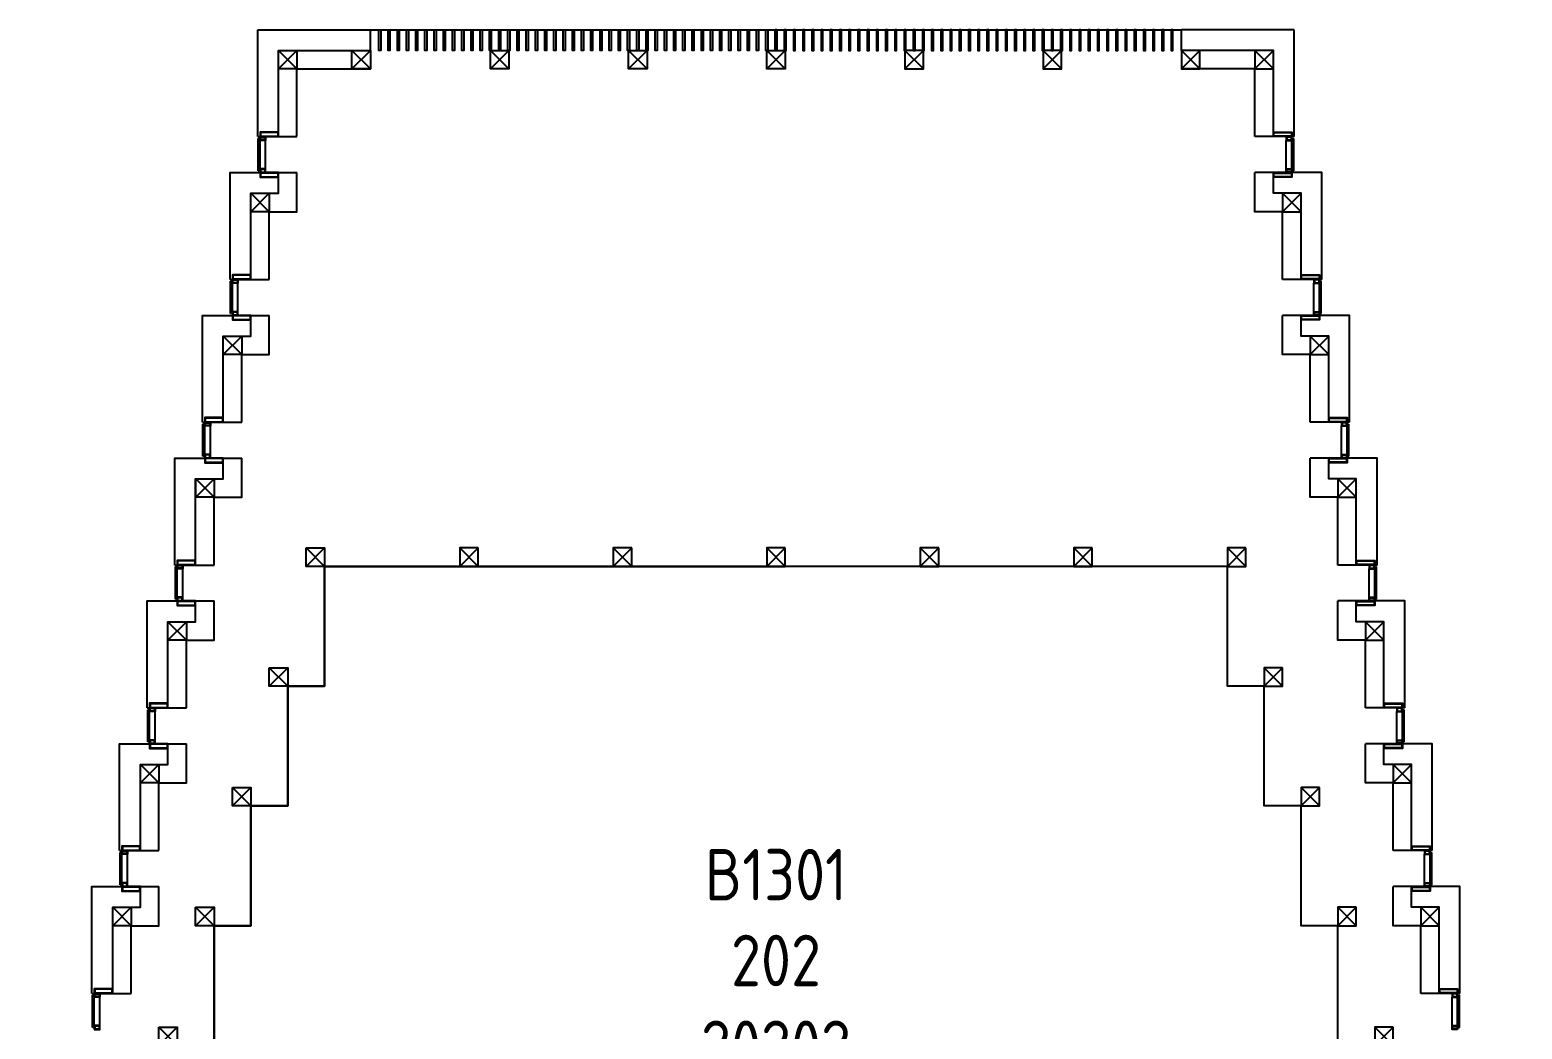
# Model space of a CAD drawing. Extents: x 1914783 to 1990581, y 313528 to 416301.
# Drawn here: x 1972944 to 1989144, y 366492 to 377340 of the extents above; entities that cross this region are included whole.
import ezdxf

# ---------------------------------------------------------------- set-up
doc = ezdxf.new("R2010")
doc.units = 0
doc.header["$LTSCALE"] = 1000
doc.header["$MEASUREMENT"] = 0
for name, color, linetype in [('body', 30, 'Continuous'), ('RM$', 5, 'Continuous'), ('RM$TXT', 5, 'Continuous')]:
    doc.layers.add(name, color=color, linetype=linetype)
doc.styles.get("Standard").update_dxf_attribs({"font": 'gbenor.shx', "bigfont": 'gbcbig.shx'})

msp = doc.modelspace()

# ---------------------------------------------------------------- linework, layer by layer
at = {"layer": 'body'}
for p, q in [((1976641, 377115), (1976641, 377340)), ((1985447, 377115), (1985447, 377340)), ((1975644, 376915), (1975844, 377115)), ((1975844, 376915), (1975644, 377115)), ((1976441, 376915), (1976641, 377115)), ((1976641, 376915), (1976441, 377115)), ((1977944, 376915), (1978144, 377115)), ((1978144, 376915), (1977944, 377115)), ((1979444, 376915), (1979644, 377115)), ((1979644, 376915), (1979444, 377115)), ((1980944, 376915), (1981144, 377115)), ((1981144, 376915), (1980944, 377115)), ((1982644, 376915), (1982444, 377115)), ((1982444, 376915), (1982644, 377115)), ((1984144, 376915), (1983944, 377115)), ((1983944, 376915), (1984144, 377115)), ((1985647, 376915), (1985447, 377115)), ((1985447, 376915), (1985647, 377115)), ((1986444, 376915), (1986244, 377115)), ((1986244, 376915), (1986444, 377115)), ((1975419, 376180), (1975844, 376180)), ((1986669, 376180), (1986244, 376180)), ((1975424, 375810), (1975424, 376160)), ((1975429, 376160), (1975424, 376160)), ((1975444, 376160), (1975439, 376160)), ((1975444, 375810), (1975444, 376160)), ((1975504, 375830), (1975504, 376140)), ((1986584, 375830), (1986584, 376140)), ((1986644, 375810), (1986644, 376160)), ((1986644, 376160), (1986649, 376160)), ((1986659, 376160), (1986664, 376160)), ((1986664, 375810), (1986664, 376160)), ((1975419, 375790), (1975844, 375790)), ((1975429, 375810), (1975424, 375810)), ((1975444, 375810), (1975439, 375810)), ((1986669, 375790), (1986244, 375790)), ((1986644, 375810), (1986649, 375810)), ((1986659, 375810), (1986664, 375810)), ((1975344, 375365), (1975544, 375565)), ((1975544, 375365), (1975344, 375565)), ((1986744, 375365), (1986544, 375565)), ((1986544, 375365), (1986744, 375565)), ((1975119, 374630), (1975544, 374630)), ((1975124, 374260), (1975124, 374610)), ((1975129, 374610), (1975124, 374610)), ((1975144, 374610), (1975139, 374610)), ((1975144, 374260), (1975144, 374610)), ((1975204, 374280), (1975204, 374590)), ((1986969, 374630), (1986544, 374630)), ((1986884, 374280), (1986884, 374590)), ((1986944, 374260), (1986944, 374610)), ((1986944, 374610), (1986949, 374610)), ((1986959, 374610), (1986964, 374610)), ((1986964, 374260), (1986964, 374610)), ((1975119, 374240), (1975544, 374240)), ((1975129, 374260), (1975124, 374260)), ((1975144, 374260), (1975139, 374260)), ((1986969, 374240), (1986544, 374240)), ((1986944, 374260), (1986949, 374260)), ((1986959, 374260), (1986964, 374260)), ((1975044, 373815), (1975244, 374015)), ((1975244, 373815), (1975044, 374015)), ((1987044, 373815), (1986844, 374015)), ((1986844, 373815), (1987044, 374015)), ((1974819, 373080), (1975244, 373080)), ((1974824, 372710), (1974824, 373060)), ((1974829, 373060), (1974824, 373060)), ((1974844, 373060), (1974839, 373060)), ((1974844, 372710), (1974844, 373060)), ((1974904, 372730), (1974904, 373040)), ((1987269, 373080), (1986844, 373080)), ((1987184, 372730), (1987184, 373040)), ((1987244, 372710), (1987244, 373060)), ((1987244, 373060), (1987249, 373060)), ((1987259, 373060), (1987264, 373060)), ((1987264, 372710), (1987264, 373060)), ((1974819, 372690), (1975244, 372690)), ((1974829, 372710), (1974824, 372710)), ((1974844, 372710), (1974839, 372710)), ((1987269, 372690), (1986844, 372690)), ((1987244, 372710), (1987249, 372710)), ((1987259, 372710), (1987264, 372710)), ((1974745, 372265), (1974945, 372465)), ((1974945, 372265), (1974745, 372465)), ((1987344, 372265), (1987144, 372465)), ((1987144, 372265), (1987344, 372465)), ((1975944, 371515), (1976144, 371715)), ((1976144, 371515), (1975944, 371715)), ((1977811, 371515), (1977611, 371715)), ((1977611, 371515), (1977811, 371715)), ((1979478, 371515), (1979278, 371715)), ((1979278, 371515), (1979478, 371715)), ((1981144, 371515), (1980944, 371715)), ((1980944, 371515), (1981144, 371715)), ((1982811, 371515), (1982611, 371715)), ((1982611, 371515), (1982811, 371715)), ((1984478, 371515), (1984278, 371715)), ((1984278, 371515), (1984478, 371715)), ((1986144, 371515), (1985944, 371715)), ((1985944, 371515), (1986144, 371715)), ((1974519, 371530), (1974944, 371530)), ((1974524, 371160), (1974524, 371510)), ((1974529, 371510), (1974524, 371510)), ((1974544, 371510), (1974539, 371510)), ((1974544, 371160), (1974544, 371510)), ((1974604, 371180), (1974604, 371490)), ((1987569, 371530), (1987144, 371530)), ((1987484, 371180), (1987484, 371490)), ((1987544, 371160), (1987544, 371510)), ((1987544, 371510), (1987549, 371510)), ((1987559, 371510), (1987564, 371510)), ((1987564, 371160), (1987564, 371510)), ((1974529, 371160), (1974524, 371160)), ((1974544, 371160), (1974539, 371160)), ((1987544, 371160), (1987549, 371160)), ((1987559, 371160), (1987564, 371160)), ((1974519, 371140), (1974944, 371140)), ((1987569, 371140), (1987144, 371140)), ((1974444, 370715), (1974644, 370915)), ((1974644, 370715), (1974444, 370915)), ((1987644, 370715), (1987444, 370915)), ((1987444, 370715), (1987644, 370915)), ((1975544, 370215), (1975744, 370415)), ((1975744, 370215), (1975544, 370415)), ((1986544, 370215), (1986344, 370415)), ((1986344, 370215), (1986544, 370415)), ((1974219, 369980), (1974644, 369980)), ((1974224, 369610), (1974224, 369960)), ((1974229, 369960), (1974224, 369960)), ((1974244, 369960), (1974239, 369960)), ((1974244, 369610), (1974244, 369960)), ((1974304, 369630), (1974304, 369940)), ((1987869, 369980), (1987444, 369980)), ((1987784, 369630), (1987784, 369940)), ((1987844, 369610), (1987844, 369960)), ((1987844, 369960), (1987849, 369960)), ((1987859, 369960), (1987864, 369960)), ((1987864, 369610), (1987864, 369960)), ((1974219, 369590), (1974644, 369590)), ((1974229, 369610), (1974224, 369610)), ((1974244, 369610), (1974239, 369610)), ((1987869, 369590), (1987444, 369590)), ((1987844, 369610), (1987849, 369610)), ((1987859, 369610), (1987864, 369610)), ((1974144, 369165), (1974344, 369365)), ((1974344, 369165), (1974144, 369365)), ((1987944, 369165), (1987744, 369365)), ((1987744, 369165), (1987944, 369365)), ((1975144, 368915), (1975344, 369115)), ((1975344, 368915), (1975144, 369115)), ((1986944, 368915), (1986744, 369115)), ((1986744, 368915), (1986944, 369115)), ((1973919, 368430), (1974344, 368430)), ((1973924, 368060), (1973924, 368410)), ((1973929, 368410), (1973924, 368410)), ((1973944, 368410), (1973939, 368410)), ((1973944, 368060), (1973944, 368410)), ((1974004, 368080), (1974004, 368390)), ((1988169, 368430), (1987744, 368430)), ((1988084, 368080), (1988084, 368390)), ((1988144, 368060), (1988144, 368410)), ((1988144, 368410), (1988149, 368410)), ((1988159, 368410), (1988164, 368410)), ((1988164, 368060), (1988164, 368410)), ((1973919, 368040), (1974344, 368040)), ((1973929, 368060), (1973924, 368060)), ((1973944, 368060), (1973939, 368060)), ((1988169, 368040), (1987744, 368040)), ((1988144, 368060), (1988149, 368060)), ((1988159, 368060), (1988164, 368060)), ((1973844, 367615), (1974044, 367815)), ((1974044, 367615), (1973844, 367815)), ((1974744, 367615), (1974944, 367815)), ((1974944, 367615), (1974744, 367815)), ((1987344, 367615), (1987144, 367815)), ((1987144, 367615), (1987344, 367815)), ((1988244, 367615), (1988044, 367815)), ((1988044, 367615), (1988244, 367815)), ((1973619, 366880), (1974044, 366880)), ((1973624, 366510), (1973624, 366860)), ((1973629, 366860), (1973624, 366860)), ((1973644, 366860), (1973639, 366860)), ((1973644, 366510), (1973644, 366860)), ((1973704, 366530), (1973704, 366840)), ((1988469, 366880), (1988044, 366880)), ((1988384, 366530), (1988384, 366840)), ((1988444, 366510), (1988444, 366860)), ((1988444, 366860), (1988449, 366860)), ((1988459, 366860), (1988464, 366860)), ((1988464, 366510), (1988464, 366860)), ((1973629, 366510), (1973624, 366510)), ((1973644, 366510), (1973639, 366510)), ((1974344, 366315), (1974544, 366515)), ((1974544, 366315), (1974344, 366515)), ((1987744, 366315), (1987544, 366515)), ((1987544, 366315), (1987744, 366515)), ((1988444, 366510), (1988449, 366510)), ((1988459, 366510), (1988464, 366510))]:
    msp.add_line(p, q, dxfattribs=at)
at = {"layer": 'body', "ltscale": 15}
msp.add_line((1976641, 377340), (1985447, 377340), dxfattribs=at)
at = {"layer": 'body'}
for points in [[(1975419, 377340), (1976641, 377340)], [(1975419, 376180), (1975419, 377340)], [(1986669, 377340), (1985447, 377340)], [(1986669, 376180), (1986669, 377340)], [(1975644, 376180), (1975644, 377115), (1976641, 377115)], [(1986444, 376180), (1986444, 377115), (1985447, 377115)], [(1975844, 376180), (1975844, 376915), (1976641, 376915)], [(1986244, 376180), (1986244, 376915), (1985447, 376915)], [(1975444, 376180), (1975504, 376180), (1975504, 376140), (1975444, 376140), (1975444, 376180)], [(1986644, 376180), (1986584, 376180), (1986584, 376140), (1986644, 376140), (1986644, 376180)], [(1975119, 374630), (1975119, 375790), (1975419, 375790)], [(1975344, 374630), (1975344, 375565), (1975644, 375565), (1975644, 375790)], [(1975444, 375790), (1975504, 375790), (1975504, 375830), (1975444, 375830), (1975444, 375790)], [(1975544, 374630), (1975544, 375365), (1975844, 375365), (1975844, 375790)], [(1986544, 374630), (1986544, 375365), (1986244, 375365), (1986244, 375790)], [(1986744, 374630), (1986744, 375565), (1986444, 375565), (1986444, 375790)], [(1986644, 375790), (1986584, 375790), (1986584, 375830), (1986644, 375830), (1986644, 375790)], [(1986969, 374630), (1986969, 375790), (1986669, 375790)], [(1975144, 374630), (1975204, 374630), (1975204, 374590), (1975144, 374590), (1975144, 374630)], [(1986944, 374630), (1986884, 374630), (1986884, 374590), (1986944, 374590), (1986944, 374630)], [(1974819, 373080), (1974819, 374240), (1975119, 374240)], [(1975044, 373080), (1975044, 374015), (1975344, 374015), (1975344, 374240)], [(1975144, 374240), (1975204, 374240), (1975204, 374280), (1975144, 374280), (1975144, 374240)], [(1975244, 373080), (1975244, 373815), (1975544, 373815), (1975544, 374240)], [(1986844, 373080), (1986844, 373815), (1986544, 373815), (1986544, 374240)], [(1987044, 373080), (1987044, 374015), (1986744, 374015), (1986744, 374240)], [(1986944, 374240), (1986884, 374240), (1986884, 374280), (1986944, 374280), (1986944, 374240)], [(1987269, 373080), (1987269, 374240), (1986969, 374240)], [(1974844, 373080), (1974904, 373080), (1974904, 373040), (1974844, 373040), (1974844, 373080)], [(1987244, 373080), (1987184, 373080), (1987184, 373040), (1987244, 373040), (1987244, 373080)], [(1974519, 371530), (1974519, 372690), (1974819, 372690)], [(1974744, 371530), (1974744, 372465), (1975044, 372465), (1975044, 372690)], [(1974844, 372690), (1974904, 372690), (1974904, 372730), (1974844, 372730), (1974844, 372690)], [(1974944, 371530), (1974944, 372265), (1975244, 372265), (1975244, 372690)], [(1987144, 371530), (1987144, 372265), (1986844, 372265), (1986844, 372690)], [(1987344, 371530), (1987344, 372465), (1987044, 372465), (1987044, 372690)], [(1987244, 372690), (1987184, 372690), (1987184, 372730), (1987244, 372730), (1987244, 372690)], [(1987569, 371530), (1987569, 372690), (1987269, 372690)], [(1974544, 371530), (1974604, 371530), (1974604, 371490), (1974544, 371490), (1974544, 371530)], [(1987544, 371530), (1987484, 371530), (1987484, 371490), (1987544, 371490), (1987544, 371530)], [(1974544, 371140), (1974604, 371140), (1974604, 371180), (1974544, 371180), (1974544, 371140)], [(1987544, 371140), (1987484, 371140), (1987484, 371180), (1987544, 371180), (1987544, 371140)], [(1974219, 369980), (1974219, 371140), (1974519, 371140)], [(1974444, 369980), (1974444, 370915), (1974744, 370915), (1974744, 371140)], [(1974644, 369980), (1974644, 370715), (1974944, 370715), (1974944, 371140)], [(1987444, 369980), (1987444, 370715), (1987144, 370715), (1987144, 371140)], [(1987644, 369980), (1987644, 370915), (1987344, 370915), (1987344, 371140)], [(1987869, 369980), (1987869, 371140), (1987569, 371140)], [(1974244, 369980), (1974304, 369980), (1974304, 369940), (1974244, 369940), (1974244, 369980)], [(1987844, 369980), (1987784, 369980), (1987784, 369940), (1987844, 369940), (1987844, 369980)], [(1973919, 368430), (1973919, 369590), (1974219, 369590)], [(1974144, 368430), (1974144, 369365), (1974444, 369365), (1974444, 369590)], [(1974244, 369590), (1974304, 369590), (1974304, 369630), (1974244, 369630), (1974244, 369590)], [(1974344, 368430), (1974344, 369165), (1974644, 369165), (1974644, 369590)], [(1987744, 368430), (1987744, 369165), (1987444, 369165), (1987444, 369590)], [(1987944, 368430), (1987944, 369365), (1987644, 369365), (1987644, 369590)], [(1987844, 369590), (1987784, 369590), (1987784, 369630), (1987844, 369630), (1987844, 369590)], [(1988169, 368430), (1988169, 369590), (1987869, 369590)], [(1973944, 368430), (1974004, 368430), (1974004, 368390), (1973944, 368390), (1973944, 368430)], [(1988144, 368430), (1988084, 368430), (1988084, 368390), (1988144, 368390), (1988144, 368430)], [(1973944, 368040), (1974004, 368040), (1974004, 368080), (1973944, 368080), (1973944, 368040)], [(1988144, 368040), (1988084, 368040), (1988084, 368080), (1988144, 368080), (1988144, 368040)], [(1973619, 366880), (1973619, 368040), (1973919, 368040)], [(1973844, 366880), (1973844, 367815), (1974144, 367815), (1974144, 368040)], [(1974044, 366880), (1974044, 367615), (1974344, 367615), (1974344, 368040)], [(1988044, 366880), (1988044, 367615), (1987744, 367615), (1987744, 368040)], [(1988244, 366880), (1988244, 367815), (1987944, 367815), (1987944, 368040)], [(1988469, 366880), (1988469, 368040), (1988169, 368040)], [(1973644, 366880), (1973704, 366880), (1973704, 366840), (1973644, 366840), (1973644, 366880)], [(1988444, 366880), (1988384, 366880), (1988384, 366840), (1988444, 366840), (1988444, 366880)], [(1973644, 366490), (1973704, 366490), (1973704, 366530), (1973644, 366530), (1973644, 366490)], [(1988444, 366490), (1988384, 366490), (1988384, 366530), (1988444, 366530), (1988444, 366490)]]:
    msp.add_lwpolyline(points, dxfattribs=at)
for points in [[(1976734, 377340), (1976754, 377340), (1976754, 377115), (1976734, 377115)], [(1976834, 377340), (1976854, 377340), (1976854, 377115), (1976834, 377115)], [(1976934, 377340), (1976954, 377340), (1976954, 377115), (1976934, 377115)], [(1977034, 377340), (1977054, 377340), (1977054, 377115), (1977034, 377115)], [(1977134, 377340), (1977154, 377340), (1977154, 377115), (1977134, 377115)], [(1977234, 377340), (1977254, 377340), (1977254, 377115), (1977234, 377115)], [(1977334, 377340), (1977354, 377340), (1977354, 377115), (1977334, 377115)], [(1977434, 377340), (1977454, 377340), (1977454, 377115), (1977434, 377115)], [(1977534, 377340), (1977554, 377340), (1977554, 377115), (1977534, 377115)], [(1977634, 377340), (1977654, 377340), (1977654, 377115), (1977634, 377115)], [(1977734, 377340), (1977754, 377340), (1977754, 377115), (1977734, 377115)], [(1977834, 377340), (1977854, 377340), (1977854, 377115), (1977834, 377115)], [(1977934, 377340), (1977954, 377340), (1977954, 377115), (1977934, 377115)], [(1978034, 377340), (1978054, 377340), (1978054, 377115), (1978034, 377115)], [(1978134, 377340), (1978154, 377340), (1978154, 377115), (1978134, 377115)], [(1978234, 377340), (1978254, 377340), (1978254, 377115), (1978234, 377115)], [(1978334, 377340), (1978354, 377340), (1978354, 377115), (1978334, 377115)], [(1978434, 377340), (1978454, 377340), (1978454, 377115), (1978434, 377115)], [(1978534, 377340), (1978554, 377340), (1978554, 377115), (1978534, 377115)], [(1978634, 377340), (1978654, 377340), (1978654, 377115), (1978634, 377115)], [(1978734, 377340), (1978754, 377340), (1978754, 377115), (1978734, 377115)], [(1978834, 377340), (1978854, 377340), (1978854, 377115), (1978834, 377115)], [(1978934, 377340), (1978954, 377340), (1978954, 377115), (1978934, 377115)], [(1979034, 377340), (1979054, 377340), (1979054, 377115), (1979034, 377115)], [(1979134, 377340), (1979154, 377340), (1979154, 377115), (1979134, 377115)], [(1979234, 377340), (1979254, 377340), (1979254, 377115), (1979234, 377115)], [(1979334, 377340), (1979354, 377340), (1979354, 377115), (1979334, 377115)], [(1979434, 377340), (1979454, 377340), (1979454, 377115), (1979434, 377115)], [(1979534, 377340), (1979554, 377340), (1979554, 377115), (1979534, 377115)], [(1979634, 377340), (1979654, 377340), (1979654, 377115), (1979634, 377115)], [(1979734, 377340), (1979754, 377340), (1979754, 377115), (1979734, 377115)], [(1979834, 377340), (1979854, 377340), (1979854, 377115), (1979834, 377115)], [(1979934, 377340), (1979954, 377340), (1979954, 377115), (1979934, 377115)], [(1980034, 377340), (1980054, 377340), (1980054, 377115), (1980034, 377115)], [(1980134, 377340), (1980154, 377340), (1980154, 377115), (1980134, 377115)], [(1980234, 377340), (1980254, 377340), (1980254, 377115), (1980234, 377115)], [(1980334, 377340), (1980354, 377340), (1980354, 377115), (1980334, 377115)], [(1980434, 377340), (1980454, 377340), (1980454, 377115), (1980434, 377115)], [(1980534, 377340), (1980554, 377340), (1980554, 377115), (1980534, 377115)], [(1980634, 377340), (1980654, 377340), (1980654, 377115), (1980634, 377115)], [(1980734, 377340), (1980754, 377340), (1980754, 377115), (1980734, 377115)], [(1980834, 377340), (1980854, 377340), (1980854, 377115), (1980834, 377115)], [(1980934, 377340), (1980954, 377340), (1980954, 377115), (1980934, 377115)], [(1981034, 377340), (1981054, 377340), (1981054, 377115), (1981034, 377115)], [(1981054, 377340), (1981034, 377340), (1981034, 377115), (1981054, 377115)], [(1981154, 377340), (1981134, 377340), (1981134, 377115), (1981154, 377115)], [(1981254, 377340), (1981234, 377340), (1981234, 377115), (1981254, 377115)], [(1981354, 377340), (1981334, 377340), (1981334, 377115), (1981354, 377115)], [(1981454, 377340), (1981434, 377340), (1981434, 377115), (1981454, 377115)], [(1981554, 377340), (1981534, 377340), (1981534, 377115), (1981554, 377115)], [(1981654, 377340), (1981634, 377340), (1981634, 377115), (1981654, 377115)], [(1981754, 377340), (1981734, 377340), (1981734, 377115), (1981754, 377115)], [(1981854, 377340), (1981834, 377340), (1981834, 377115), (1981854, 377115)], [(1981954, 377340), (1981934, 377340), (1981934, 377115), (1981954, 377115)], [(1982054, 377340), (1982034, 377340), (1982034, 377115), (1982054, 377115)], [(1982154, 377340), (1982134, 377340), (1982134, 377115), (1982154, 377115)], [(1982254, 377340), (1982234, 377340), (1982234, 377115), (1982254, 377115)], [(1982354, 377340), (1982334, 377340), (1982334, 377115), (1982354, 377115)], [(1982454, 377340), (1982434, 377340), (1982434, 377115), (1982454, 377115)], [(1982554, 377340), (1982534, 377340), (1982534, 377115), (1982554, 377115)], [(1982654, 377340), (1982634, 377340), (1982634, 377115), (1982654, 377115)], [(1982754, 377340), (1982734, 377340), (1982734, 377115), (1982754, 377115)], [(1982854, 377340), (1982834, 377340), (1982834, 377115), (1982854, 377115)], [(1982954, 377340), (1982934, 377340), (1982934, 377115), (1982954, 377115)], [(1983054, 377340), (1983034, 377340), (1983034, 377115), (1983054, 377115)], [(1983154, 377340), (1983134, 377340), (1983134, 377115), (1983154, 377115)], [(1983254, 377340), (1983234, 377340), (1983234, 377115), (1983254, 377115)], [(1983354, 377340), (1983334, 377340), (1983334, 377115), (1983354, 377115)], [(1983454, 377340), (1983434, 377340), (1983434, 377115), (1983454, 377115)], [(1983554, 377340), (1983534, 377340), (1983534, 377115), (1983554, 377115)], [(1983654, 377340), (1983634, 377340), (1983634, 377115), (1983654, 377115)], [(1983754, 377340), (1983734, 377340), (1983734, 377115), (1983754, 377115)], [(1983854, 377340), (1983834, 377340), (1983834, 377115), (1983854, 377115)], [(1983954, 377340), (1983934, 377340), (1983934, 377115), (1983954, 377115)], [(1984054, 377340), (1984034, 377340), (1984034, 377115), (1984054, 377115)], [(1984154, 377340), (1984134, 377340), (1984134, 377115), (1984154, 377115)], [(1984254, 377340), (1984234, 377340), (1984234, 377115), (1984254, 377115)], [(1984354, 377340), (1984334, 377340), (1984334, 377115), (1984354, 377115)], [(1984454, 377340), (1984434, 377340), (1984434, 377115), (1984454, 377115)], [(1984554, 377340), (1984534, 377340), (1984534, 377115), (1984554, 377115)], [(1984654, 377340), (1984634, 377340), (1984634, 377115), (1984654, 377115)], [(1984754, 377340), (1984734, 377340), (1984734, 377115), (1984754, 377115)], [(1984854, 377340), (1984834, 377340), (1984834, 377115), (1984854, 377115)], [(1984954, 377340), (1984934, 377340), (1984934, 377115), (1984954, 377115)], [(1985054, 377340), (1985034, 377340), (1985034, 377115), (1985054, 377115)], [(1985154, 377340), (1985134, 377340), (1985134, 377115), (1985154, 377115)], [(1985254, 377340), (1985234, 377340), (1985234, 377115), (1985254, 377115)], [(1985354, 377340), (1985334, 377340), (1985334, 377115), (1985354, 377115)], [(1975644, 377115), (1975844, 377115), (1975844, 376915), (1975644, 376915)], [(1976441, 377115), (1976641, 377115), (1976641, 376915), (1976441, 376915)], [(1977944, 377115), (1978144, 377115), (1978144, 376915), (1977944, 376915)], [(1979444, 377115), (1979644, 377115), (1979644, 376915), (1979444, 376915)], [(1980944, 377115), (1981144, 377115), (1981144, 376915), (1980944, 376915)], [(1982644, 377115), (1982444, 377115), (1982444, 376915), (1982644, 376915)], [(1984144, 377115), (1983944, 377115), (1983944, 376915), (1984144, 376915)], [(1985647, 377115), (1985447, 377115), (1985447, 376915), (1985647, 376915)], [(1986444, 377115), (1986244, 377115), (1986244, 376915), (1986444, 376915)], [(1975644, 376230), (1975444, 376230), (1975444, 376180), (1975644, 376180)], [(1975639, 376225), (1975449, 376225), (1975449, 376185), (1975639, 376185)], [(1975449, 376175), (1975499, 376175), (1975499, 376145), (1975449, 376145)], [(1986444, 376230), (1986644, 376230), (1986644, 376180), (1986444, 376180)], [(1986449, 376225), (1986639, 376225), (1986639, 376185), (1986449, 376185)], [(1986639, 376175), (1986589, 376175), (1986589, 376145), (1986639, 376145)], [(1975644, 375790), (1975444, 375790), (1975444, 375740), (1975644, 375740)], [(1975449, 375795), (1975499, 375795), (1975499, 375825), (1975449, 375825)], [(1975639, 375785), (1975449, 375785), (1975449, 375745), (1975639, 375745)], [(1986444, 375790), (1986644, 375790), (1986644, 375740), (1986444, 375740)], [(1986449, 375785), (1986639, 375785), (1986639, 375745), (1986449, 375745)], [(1986639, 375795), (1986589, 375795), (1986589, 375825), (1986639, 375825)], [(1975344, 375565), (1975544, 375565), (1975544, 375365), (1975344, 375365)], [(1986744, 375565), (1986544, 375565), (1986544, 375365), (1986744, 375365)], [(1975344, 374680), (1975144, 374680), (1975144, 374630), (1975344, 374630)], [(1975339, 374675), (1975149, 374675), (1975149, 374635), (1975339, 374635)], [(1975149, 374625), (1975199, 374625), (1975199, 374595), (1975149, 374595)], [(1986744, 374680), (1986944, 374680), (1986944, 374630), (1986744, 374630)], [(1986749, 374675), (1986939, 374675), (1986939, 374635), (1986749, 374635)], [(1986939, 374625), (1986889, 374625), (1986889, 374595), (1986939, 374595)], [(1975344, 374240), (1975144, 374240), (1975144, 374190), (1975344, 374190)], [(1975149, 374245), (1975199, 374245), (1975199, 374275), (1975149, 374275)], [(1975339, 374235), (1975149, 374235), (1975149, 374195), (1975339, 374195)], [(1986744, 374240), (1986944, 374240), (1986944, 374190), (1986744, 374190)], [(1986749, 374235), (1986939, 374235), (1986939, 374195), (1986749, 374195)], [(1986939, 374245), (1986889, 374245), (1986889, 374275), (1986939, 374275)], [(1975044, 374015), (1975244, 374015), (1975244, 373815), (1975044, 373815)], [(1987044, 374015), (1986844, 374015), (1986844, 373815), (1987044, 373815)], [(1975044, 373130), (1974844, 373130), (1974844, 373080), (1975044, 373080)], [(1975039, 373125), (1974849, 373125), (1974849, 373085), (1975039, 373085)], [(1987044, 373130), (1987244, 373130), (1987244, 373080), (1987044, 373080)], [(1987049, 373125), (1987239, 373125), (1987239, 373085), (1987049, 373085)], [(1974849, 373075), (1974899, 373075), (1974899, 373045), (1974849, 373045)], [(1987239, 373075), (1987189, 373075), (1987189, 373045), (1987239, 373045)], [(1975044, 372690), (1974844, 372690), (1974844, 372640), (1975044, 372640)], [(1974849, 372695), (1974899, 372695), (1974899, 372725), (1974849, 372725)], [(1975039, 372685), (1974849, 372685), (1974849, 372645), (1975039, 372645)], [(1987044, 372690), (1987244, 372690), (1987244, 372640), (1987044, 372640)], [(1987049, 372685), (1987239, 372685), (1987239, 372645), (1987049, 372645)], [(1987239, 372695), (1987189, 372695), (1987189, 372725), (1987239, 372725)], [(1974745, 372465), (1974945, 372465), (1974945, 372265), (1974745, 372265)], [(1987344, 372465), (1987144, 372465), (1987144, 372265), (1987344, 372265)], [(1975944, 371715), (1976144, 371715), (1976144, 371515), (1975944, 371515)], [(1977811, 371715), (1977611, 371715), (1977611, 371515), (1977811, 371515)], [(1979478, 371715), (1979278, 371715), (1979278, 371515), (1979478, 371515)], [(1981144, 371715), (1980944, 371715), (1980944, 371515), (1981144, 371515)], [(1982811, 371715), (1982611, 371715), (1982611, 371515), (1982811, 371515)], [(1984478, 371715), (1984278, 371715), (1984278, 371515), (1984478, 371515)], [(1986144, 371715), (1985944, 371715), (1985944, 371515), (1986144, 371515)], [(1974744, 371580), (1974544, 371580), (1974544, 371530), (1974744, 371530)], [(1974739, 371575), (1974549, 371575), (1974549, 371535), (1974739, 371535)], [(1974549, 371525), (1974599, 371525), (1974599, 371495), (1974549, 371495)], [(1987344, 371580), (1987544, 371580), (1987544, 371530), (1987344, 371530)], [(1987349, 371575), (1987539, 371575), (1987539, 371535), (1987349, 371535)], [(1987539, 371525), (1987489, 371525), (1987489, 371495), (1987539, 371495)], [(1974549, 371145), (1974599, 371145), (1974599, 371175), (1974549, 371175)], [(1987539, 371145), (1987489, 371145), (1987489, 371175), (1987539, 371175)], [(1974744, 371140), (1974544, 371140), (1974544, 371090), (1974744, 371090)], [(1974739, 371135), (1974549, 371135), (1974549, 371095), (1974739, 371095)], [(1987344, 371140), (1987544, 371140), (1987544, 371090), (1987344, 371090)], [(1987349, 371135), (1987539, 371135), (1987539, 371095), (1987349, 371095)], [(1974444, 370915), (1974644, 370915), (1974644, 370715), (1974444, 370715)], [(1987644, 370915), (1987444, 370915), (1987444, 370715), (1987644, 370715)], [(1975544, 370415), (1975744, 370415), (1975744, 370215), (1975544, 370215)], [(1986544, 370415), (1986344, 370415), (1986344, 370215), (1986544, 370215)], [(1974444, 370030), (1974244, 370030), (1974244, 369980), (1974444, 369980)], [(1974439, 370025), (1974249, 370025), (1974249, 369985), (1974439, 369985)], [(1987644, 370030), (1987844, 370030), (1987844, 369980), (1987644, 369980)], [(1987649, 370025), (1987839, 370025), (1987839, 369985), (1987649, 369985)], [(1974249, 369975), (1974299, 369975), (1974299, 369945), (1974249, 369945)], [(1987839, 369975), (1987789, 369975), (1987789, 369945), (1987839, 369945)], [(1974444, 369590), (1974244, 369590), (1974244, 369540), (1974444, 369540)], [(1974249, 369595), (1974299, 369595), (1974299, 369625), (1974249, 369625)], [(1974439, 369585), (1974249, 369585), (1974249, 369545), (1974439, 369545)], [(1987644, 369590), (1987844, 369590), (1987844, 369540), (1987644, 369540)], [(1987649, 369585), (1987839, 369585), (1987839, 369545), (1987649, 369545)], [(1987839, 369595), (1987789, 369595), (1987789, 369625), (1987839, 369625)], [(1974144, 369365), (1974344, 369365), (1974344, 369165), (1974144, 369165)], [(1987944, 369365), (1987744, 369365), (1987744, 369165), (1987944, 369165)], [(1975144, 369115), (1975344, 369115), (1975344, 368915), (1975144, 368915)], [(1986944, 369115), (1986744, 369115), (1986744, 368915), (1986944, 368915)], [(1974144, 368480), (1973944, 368480), (1973944, 368430), (1974144, 368430)], [(1974139, 368475), (1973949, 368475), (1973949, 368435), (1974139, 368435)], [(1973949, 368425), (1973999, 368425), (1973999, 368395), (1973949, 368395)], [(1987944, 368480), (1988144, 368480), (1988144, 368430), (1987944, 368430)], [(1987949, 368475), (1988139, 368475), (1988139, 368435), (1987949, 368435)], [(1988139, 368425), (1988089, 368425), (1988089, 368395), (1988139, 368395)], [(1973949, 368045), (1973999, 368045), (1973999, 368075), (1973949, 368075)], [(1988139, 368045), (1988089, 368045), (1988089, 368075), (1988139, 368075)], [(1974144, 368040), (1973944, 368040), (1973944, 367990), (1974144, 367990)], [(1974139, 368035), (1973949, 368035), (1973949, 367995), (1974139, 367995)], [(1987944, 368040), (1988144, 368040), (1988144, 367990), (1987944, 367990)], [(1987949, 368035), (1988139, 368035), (1988139, 367995), (1987949, 367995)], [(1973844, 367815), (1974044, 367815), (1974044, 367615), (1973844, 367615)], [(1974744, 367815), (1974944, 367815), (1974944, 367615), (1974744, 367615)], [(1987344, 367815), (1987144, 367815), (1987144, 367615), (1987344, 367615)], [(1988244, 367815), (1988044, 367815), (1988044, 367615), (1988244, 367615)], [(1973844, 366930), (1973644, 366930), (1973644, 366880), (1973844, 366880)], [(1973839, 366925), (1973649, 366925), (1973649, 366885), (1973839, 366885)], [(1973649, 366875), (1973699, 366875), (1973699, 366845), (1973649, 366845)], [(1988244, 366930), (1988444, 366930), (1988444, 366880), (1988244, 366880)], [(1988249, 366925), (1988439, 366925), (1988439, 366885), (1988249, 366885)], [(1988439, 366875), (1988389, 366875), (1988389, 366845), (1988439, 366845)], [(1973649, 366495), (1973699, 366495), (1973699, 366525), (1973649, 366525)], [(1974344, 366515), (1974544, 366515), (1974544, 366315), (1974344, 366315)], [(1987744, 366515), (1987544, 366515), (1987544, 366315), (1987744, 366315)], [(1988439, 366495), (1988389, 366495), (1988389, 366525), (1988439, 366525)]]:
    msp.add_lwpolyline(points, close=True, dxfattribs=at)
at = {"layer": 'body', "ltscale": 15}
for points in [[(1972944, 358765), (1972944, 361115), (1973344, 361115), (1973344, 362415), (1973744, 362415), (1973744, 363715), (1974144, 363715), (1974144, 365015), (1974544, 365015), (1974544, 366315), (1974944, 366315), (1974944, 367615), (1975344, 367615), (1975344, 368915), (1975744, 368915), (1975744, 370215), (1976144, 370215), (1976144, 371515), (1981044, 371515)], [(1989144, 358765), (1989144, 361115), (1988744, 361115), (1988744, 362415), (1988344, 362415), (1988344, 363715), (1987944, 363715), (1987944, 365015), (1987544, 365015), (1987544, 366315), (1987144, 366315), (1987144, 367615), (1986744, 367615), (1986744, 368915), (1986344, 368915), (1986344, 370215), (1985944, 370215), (1985944, 371515), (1981044, 371515)]]:
    msp.add_lwpolyline(points, dxfattribs=at)
at = {"layer": 'body'}
for centre, start, end in [((1975434, 376162), 205.5271, 334.4729), ((1986654, 376162), 205.5271, 334.4729), ((1975434, 375807), 25.5271, 154.4729), ((1986654, 375807), 25.5271, 154.4729), ((1975134, 374612), 205.5271, 334.4729), ((1986954, 374612), 205.5271, 334.4729), ((1975134, 374257), 25.5271, 154.4729), ((1986954, 374257), 25.5271, 154.4729), ((1974834, 373062), 205.5271, 334.4729), ((1987254, 373062), 205.5271, 334.4729), ((1974834, 372707), 25.5271, 154.4729), ((1987254, 372707), 25.5271, 154.4729), ((1974534, 371512), 205.5271, 334.4729), ((1987554, 371512), 205.5271, 334.4729), ((1974534, 371157), 25.5271, 154.4729), ((1987554, 371157), 25.5271, 154.4729), ((1974234, 369962), 205.5271, 334.4729), ((1987854, 369962), 205.5271, 334.4729), ((1974234, 369607), 25.5271, 154.4729), ((1987854, 369607), 25.5271, 154.4729), ((1973934, 368412), 205.5271, 334.4729), ((1988154, 368412), 205.5271, 334.4729), ((1973934, 368057), 25.5271, 154.4729), ((1988154, 368057), 25.5271, 154.4729), ((1973634, 366862), 205.5271, 334.4729), ((1988454, 366862), 205.5271, 334.4729), ((1973634, 366507), 25.5271, 154.4729), ((1988454, 366507), 25.5271, 154.4729)]:
    msp.add_arc(centre, 5.54, start, end, dxfattribs=at)
at = {"layer": 'RM$'}
for points in [[(1987144, 366315), (1987144, 367615), (1986744, 367615), (1986744, 368915), (1986344, 368915), (1986344, 370215), (1985944, 370215), (1985944, 371515), (1976144, 371515), (1976144, 370215)], [(1976144, 370215), (1975744, 370215), (1975744, 368915), (1975344, 368915), (1975344, 367615), (1974944, 367615), (1974944, 366315)]]:
    msp.add_lwpolyline(points, dxfattribs=at)

# ---------------------------------------------------------------- texts
at = {"layer": 'RM$TXT', "insert": (1981044, 363232), "char_height": 558.8, "attachment_point": 8}
msp.add_mtext('B1301^M^J202^M^J20202^M^J91.08^M^J0180^M^J-^M^J', dxfattribs=at)

doc.saveas('drawing.dxf')
